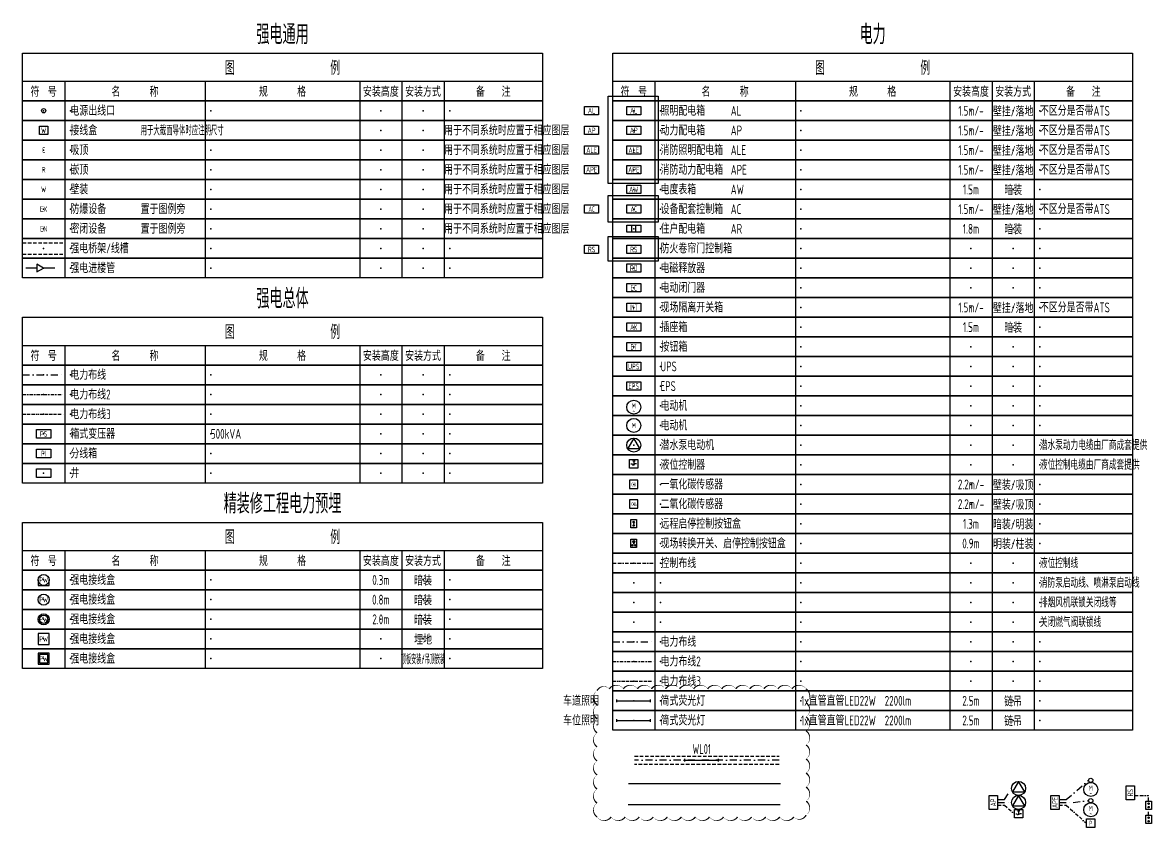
# Model space of a CAD drawing. Header units: millimetres. Extents: x -610917 to 349982, y -134386 to 298175.
# Drawn here: x -587118 to -546947, y -51167 to -22521 of the extents above; entities that cross this region are included whole.
import ezdxf
from ezdxf.enums import TextEntityAlignment as Align

# ---------------------------------------------------------------- set-up
doc = ezdxf.new("R2010")
doc.units = ezdxf.units.MM
doc.header["$LTSCALE"] = 500
doc.header["$MEASUREMENT"] = 0
for name, pattern in [('BORDER2', [0.875, 0.25, -0.125, 0.25, -0.125, 0, -0.125]), ('DASHDOT', [1, 0.5, -0.25, 0, -0.25]), ('DASHDOT2', [0.5, 0.25, -0.125, 0, -0.125]), ('DIVIDE2', [0.625, 0.25, -0.125, 0, -0.125, 0, -0.125]), ('HIDDEN', [0.375, 0.25, -0.125])]:
    doc.linetypes.add(name, pattern=pattern)
doc.layers.get('0').update_dxf_attribs({"linetype": 'CONTINUOUS'})
for name, color, linetype in [('E-BAS-DEVC', 3, 'CONTINUOUS'), ('E-CTRL-WIRE', 3, 'BORDER2'), ('E-FAS-DEVC', 3, 'CONTINUOUS'), ('E-LITE-LITE', 3, 'CONTINUOUS'), ('E-POWE-CMTB', 3, 'HIDDEN'), ('E-POWR-BUSH', 111, 'CONTINUOUS'), ('E-POWR-DEVC', 3, 'CONTINUOUS'), ('E-POWR-EQPM', 3, 'CONTINUOUS'), ('E-POWR-WELL', 41, 'CONTINUOUS'), ('E-POWR-WIRE', 4, 'DASHDOT'), ('E-POWR-WIRE2', 4, 'DASHDOT2'), ('E-POWR-WIRE3', 4, 'DIVIDE2'), ('E-UNIV-DIAG', 2, 'CONTINUOUS'), ('E-UNIV-EL', 140, 'CONTINUOUS'), ('E-UNIV-EL2', 40, 'HIDDEN'), ('E-UNIV-NOTE', 6, 'CONTINUOUS'), ('说明', 7, 'CONTINUOUS')]:
    doc.layers.add(name, color=color, linetype=linetype)
for name, color, linetype, plot in [('E-FAS-NUMB', 6, 'CONTINUOUS', False), ('E-LANE-CENTER', 2, 'CONTINUOUS', False), ('E-LITE-CENTER', 5, 'DASHDOT', False), ('E-LITE-CENTER-JOIN', 1, 'CONTINUOUS', False)]:
    doc.layers.add(name, color=color, linetype=linetype, plot=plot)
doc.styles.add('TH-STYLE3', font='tssdeng.shx', dxfattribs={"width": 0.7, "bigfont": 'tssdchn.shx'})

# ---------------------------------------------------------------- blocks, each defined once
blk = doc.blocks.new('E-BKTS2')
for p, q in [((0, 0), (185, 0)), ((0, -7), (0, 0)), ((185, 0), (185, -7)), ((185, -7), (0, -7))]:
    blk.add_line(p, q)
at = {"linetype": 'Continuous'}
for p, q in [((15, 0), (15, -7)), ((65, 0), (65, -7)), ((120, 0), (120, -7)), ((135, 0), (135, -7)), ((150, 0), (150, -7))]:
    blk.add_line(p, q, dxfattribs=at)
for p in [(7.5, -3.5), (17, -3.5), (67, -3.5), (127.5, -3.5), (142.5, -3.5), (152, -3.5)]:
    blk.add_point(p, dxfattribs=at)
blk = doc.blocks.new('E-BDB006-1')
for p, q in [((-0.75, -1.25), (-0.75, 1.25)), ((0.75, -1.25), (0.75, 1.25))]:
    blk.add_line(p, q)
blk.add_lwpolyline([(-2.5, -1.25), (-2.5, 1.25), (2.5, 1.25), (2.5, -1.25)], close=True)
blk = doc.blocks.new('E-BDB011')
blk.add_lwpolyline([(-2.5, -1.5), (-2.5, 1.5), (2.5, 1.5), (2.5, -1.5)], close=True)
at = {"layer": 'E-UNIV-EL', "style": 'TH-STYLE3', "width": 0.7}
blk.add_attdef('BOX', text='', height=2, dxfattribs=at).set_placement((0, 0), align=Align.MIDDLE)
blk = doc.blocks.new('E-BDB054')
blk.add_circle((0, 0), 2.5)
at = {"layer": 'E-UNIV-EL'}
blk.add_lwpolyline([(0, 2.5), (-2.17, -1.25), (2.17, -1.25)], close=True, dxfattribs=at)
blk = doc.blocks.new('E-BFAS23-3')
blk.add_lwpolyline([(-1.5, -1.5), (-1.5, 1.5), (1.5, 1.5), (1.5, -1.5)], close=True)
at = {"layer": 'E-UNIV-EL'}
for p, q in [((-1, 0), (-0.5, 0)), ((0, 0.71), (0, 0.51)), ((0, 0.41), (0, 0.26)), ((0, 0.16), (0, 0.01)), ((0.2, 1.08), (0.45, 1.08)), ((0, -0.09), (0, -0.29))]:
    blk.add_line(p, q, dxfattribs=at)
blk.add_lwpolyline([(1, 0), (0.5, 0), (-0.5, -0.58)], dxfattribs=at)
blk.add_lwpolyline([(0, 1.46, -0.533333), (0, 0.71, -0.533333)], format="xyb", close=True, dxfattribs=at)
blk = doc.blocks.new('E-BDB013')
blk.add_lwpolyline([(-2.5, -1.5), (-2.5, 1.5), (2.5, 1.5), (2.5, -1.5)], close=True)
at = {"layer": 'E-UNIV-EL', "style": 'TH-STYLE3', "width": 0.6}
blk.add_attdef('BOX', text='', height=2, rotation=360, dxfattribs=at).set_placement((0, 0), align=Align.MIDDLE)
blk = doc.blocks.new('E-BKTS1')
blk.add_line((0, -10), (185, -10))
at = {"linetype": 'Continuous'}
for p, q in [((15, -10), (15, -17)), ((65, -10), (65, -17)), ((120, -10), (120, -17)), ((135, -10), (135, -17)), ((150, -10), (150, -17))]:
    blk.add_line(p, q, dxfattribs=at)
blk.add_lwpolyline([(0, 0), (185, 0), (185, -17), (0, -17)], close=True)
at = {"layer": 'E-UNIV-NOTE', "style": 'TH-STYLE3', "width": 0.7}
for s, height, p in [('图                例', 5, (92.5, -5)), ('安装高度', 3.5, (127.5, -13.5)), ('安装方式', 3.5, (142.5, -13.5))]:
    blk.add_text(s, height=height, dxfattribs=at).set_placement(p, align=Align.MIDDLE)
at = {"layer": 'E-UNIV-NOTE', "linetype": 'Continuous', "style": 'TH-STYLE3', "width": 0.7}
for s, p in [('符  号', (7.5, -13.5)), ('名       称', (40, -13.5)), ('规       格', (92.5, -13.5)), ('备    注', (167.5, -13.5))]:
    blk.add_text(s, height=3.5, dxfattribs=at).set_placement(p, align=Align.MIDDLE)
blk = doc.blocks.new('E-BDB051')
blk.add_circle((0, 0), 2.5)
at = {"layer": 'E-UNIV-EL', "style": 'TH-STYLE3', "width": 0.7}
blk.add_text('M', height=1.8, dxfattribs=at).set_placement((0, 0), align=Align.MIDDLE)
blk = doc.blocks.new('E-BDB052')
blk.add_circle((0, 0), 2.5)
at = {"layer": 'E-UNIV-EL', "style": 'TH-STYLE3', "width": 0.7}
for s, p in [('M', (0, 0.5)), ('~', (0, -1.5))]:
    blk.add_text(s, height=1.8, dxfattribs=at).set_placement(p, align=Align.MIDDLE)
blk = doc.blocks.new('E-BCABLE01')
for p, q in [((0, 0), (2, 0)), ((3.2, 0), (5.2, 0))]:
    blk.add_line(p, q)
blk.add_lwpolyline([(3.2, -0.69), (3.2, 0.69), (2, 0)], close=True)
blk = doc.blocks.new('E-BT04')
blk.add_lwpolyline([(-2.5, -1.5), (-2.5, 1.5), (2.5, 1.5), (2.5, -1.5)], close=True)
at = {"layer": 'E-UNIV-EL', "style": 'TH-STYLE3', "width": 0.7}
blk.add_attdef('BOX', text='', height=2, dxfattribs=at).set_placement((0, 0), align=Align.MIDDLE)
blk = doc.blocks.new('E-BT03')
blk.add_lwpolyline([(-2.5, -1.5), (-2.5, 1.5), (2.5, 1.5), (2.5, -1.5)], close=True)
at = {"layer": 'E-UNIV-EL', "style": 'TH-STYLE3', "width": 0.7}
blk.add_attdef('BOX', text='', height=2, dxfattribs=at).set_placement((0, 0), align=Align.MIDDLE)
blk = doc.blocks.new('E-BPOWR90')
blk.add_lwpolyline([(-2, 0), (-2, -2), (2, -2), (2, 0)])
blk.add_circle((0, 0), 2)
at = {"layer": 'E-UNIV-EL', "style": 'TH-STYLE3', "width": 0.7}
blk.add_attdef('SOCKET', text='', height=2, dxfattribs=at).set_placement((0, 0), align=Align.MIDDLE)
blk = doc.blocks.new('E-BPOWR91')
blk.add_circle((0, 0), 2)
at = {"layer": 'E-UNIV-EL', "style": 'TH-STYLE3', "width": 0.7}
blk.add_attdef('SOCKET', text='', height=2, dxfattribs=at).set_placement((0, 0), align=Align.MIDDLE)
blk = doc.blocks.new('E-BPOWR91-1')
blk.add_circle((0, 0), 2)
at = {"layer": 'E-UNIV-EL'}
blk.add_circle((0, 0), 1.5, dxfattribs=at)
at = {"layer": 'E-UNIV-EL', "style": 'TH-STYLE3', "width": 0.7}
blk.add_attdef('SOCKET', text='', height=2, dxfattribs=at).set_placement((0, 0), align=Align.MIDDLE)
blk = doc.blocks.new('E-BTELE91-2')
blk.add_lwpolyline([(-2, 2), (-2, -2), (2, -2), (2, 2)], close=True)
at = {"layer": 'E-UNIV-EL', "style": 'TH-STYLE3', "width": 0.6}
blk.add_attdef('SOCKET', text='', height=2, dxfattribs=at).set_placement((0, 0), align=Align.MIDDLE)
blk = doc.blocks.new('E-BPOWR91-3')
blk.add_lwpolyline([(-2, 2), (-2, -2), (2, -2), (2, 2)], close=True)
at = {"layer": 'E-UNIV-EL'}
blk.add_lwpolyline([(-1.5, 1.5), (-1.5, -1.5), (1.5, -1.5), (1.5, 1.5)], close=True, dxfattribs=at)
at = {"layer": 'E-UNIV-EL', "style": 'TH-STYLE3', "width": 0.7}
blk.add_attdef('SOCKET', text='', height=2, dxfattribs=at).set_placement((0, 0), align=Align.MIDDLE)
blk = doc.blocks.new('E-BDB001')
blk.add_lwpolyline([(-2.5, -1.5), (-2.5, 1.5), (2.5, 1.5), (2.5, -1.5)], close=True)
at = {"layer": 'E-UNIV-EL', "style": 'TH-STYLE3', "width": 0.7}
blk.add_attdef('BOX', text='', height=2, dxfattribs=at).set_placement((0, 0), align=Align.MIDDLE)
blk = doc.blocks.new('E-BDB003')
blk.add_lwpolyline([(-2.5, -1.5), (-2.5, 1.5), (2.5, 1.5), (2.5, -1.5)], close=True)
at = {"layer": 'E-UNIV-EL', "style": 'TH-STYLE3', "width": 0.7}
blk.add_attdef('BOX', text='', height=2, dxfattribs=at).set_placement((0, 0), align=Align.MIDDLE)
blk = doc.blocks.new('E-BDB004')
blk.add_lwpolyline([(-2.5, -1.5), (-2.5, 1.5), (2.5, 1.5), (2.5, -1.5)], close=True)
at = {"layer": 'E-UNIV-EL', "style": 'TH-STYLE3', "width": 0.7}
blk.add_attdef('BOX', text='', height=2, dxfattribs=at).set_placement((0, 0), align=Align.MIDDLE)
blk = doc.blocks.new('E-BDB012')
blk.add_lwpolyline([(-2.5, -1.5), (-2.5, 1.5), (2.5, 1.5), (2.5, -1.5)], close=True)
at = {"layer": 'E-UNIV-EL', "style": 'TH-STYLE3', "width": 0.6}
blk.add_attdef('BOX', text='', height=2, dxfattribs=at).set_placement((0, 0), align=Align.MIDDLE)
blk = doc.blocks.new('E-BDB015')
blk.add_lwpolyline([(-2.5, -1.5), (-2.5, 1.5), (2.5, 1.5), (2.5, -1.5)], close=True)
at = {"layer": 'E-UNIV-EL', "style": 'TH-STYLE3', "width": 0.6}
blk.add_attdef('BOX', text='', height=2, rotation=360, dxfattribs=at).set_placement((0, 0), align=Align.MIDDLE)
blk = doc.blocks.new('E-BFAS810')
blk.add_lwpolyline([(-2.5, -1.5), (-2.5, 1.5), (2.5, 1.5), (2.5, -1.5)], close=True)
at = {"layer": 'E-UNIV-EL', "style": 'TH-STYLE3', "width": 0.7}
blk.add_attdef('BOX', text='', height=2, dxfattribs=at).set_placement((0, 0), align=Align.MIDDLE)
blk = doc.blocks.new('E-BDB016')
blk.add_lwpolyline([(-2.5, -1.5), (-2.5, 1.5), (2.5, 1.5), (2.5, -1.5)], close=True)
at = {"layer": 'E-UNIV-EL', "style": 'TH-STYLE3', "width": 0.6}
blk.add_attdef('BOX', text='', height=2, rotation=360, dxfattribs=at).set_placement((0, 0), align=Align.MIDDLE)
blk = doc.blocks.new('E-BDB041')
blk.add_lwpolyline([(-2.5, -1.5), (-2.5, 1.5), (2.5, 1.5), (2.5, -1.5)], close=True)
at = {"layer": 'E-UNIV-EL', "style": 'TH-STYLE3', "width": 0.7}
blk.add_attdef('BOX', text='', height=2, dxfattribs=at).set_placement((0, 0), align=Align.MIDDLE)
blk = doc.blocks.new('E-BDB042')
blk.add_lwpolyline([(-2.5, -1.5), (-2.5, 1.5), (2.5, 1.5), (2.5, -1.5)], close=True)
at = {"layer": 'E-UNIV-EL', "style": 'TH-STYLE3', "width": 0.7}
blk.add_attdef('BOX', text='', height=2, dxfattribs=at).set_placement((0, 0), align=Align.MIDDLE)
blk = doc.blocks.new('E-BS001')
blk.add_lwpolyline([(-1.5, -1.5), (-1.5, 1.5), (1.5, 1.5), (1.5, -1.5)], close=True)
at = {"layer": 'E-UNIV-EL', "style": 'TH-STYLE3', "width": 0.7}
blk.add_attdef('SOCKET', text='', height=2, dxfattribs=at).set_placement((0, 0), align=Align.MIDDLE)
blk = doc.blocks.new('E-BFAS620')
blk.add_lwpolyline([(-1.5, -1.5), (-1.5, 1.5), (1.5, 1.5), (1.5, -1.5)], close=True)
at = {"layer": 'E-UNIV-EL', "style": 'TH-STYLE3', "width": 0.7}
blk.add_attdef('F', text='', height=1.7, dxfattribs=at).set_placement((0, 0), align=Align.MIDDLE)
blk = doc.blocks.new('E-BFAS820')
blk.add_lwpolyline([(-2.5, -1.5), (-2.5, 1.5), (2.5, 1.5), (2.5, -1.5)], close=True)
at = {"layer": 'E-UNIV-EL', "style": 'TH-STYLE3', "width": 0.6}
blk.add_attdef('BOX', text='', height=2, dxfattribs=at).set_placement((0, 0), align=Align.MIDDLE)
blk = doc.blocks.new('E-BFAS821')
blk.add_lwpolyline([(-2.5, -1.5), (-2.5, 1.5), (2.5, 1.5), (2.5, -1.5)], close=True)
at = {"layer": 'E-UNIV-EL', "style": 'TH-STYLE3', "width": 0.7}
blk.add_attdef('BOX', text='', height=2, dxfattribs=at).set_placement((0, 0), align=Align.MIDDLE)
blk = doc.blocks.new('E-BFAS630')
blk.add_lwpolyline([(-1.5, -1.5), (-1.5, 1.5), (1.5, 1.5), (1.5, -1.5)], close=True)
at = {"layer": 'E-UNIV-EL'}
for p, q in [((-1, 0), (-0.5, 0)), ((0, 0.71), (0, 0.51)), ((0, 0.41), (0, 0.26)), ((0, 0.16), (0, 0.01)), ((0.2, 1.08), (0.45, 1.08)), ((0, -0.09), (0, -0.29))]:
    blk.add_line(p, q, dxfattribs=at)
blk.add_lwpolyline([(1, 0), (0.5, 0), (-0.5, -0.58)], dxfattribs=at)
blk.add_lwpolyline([(0, 1.46, -0.533333), (0, 0.71, -0.533333)], format="xyb", close=True, dxfattribs=at)
blk = doc.blocks.new('E-BEMS030')
blk.add_lwpolyline([(-1.5, -1.5), (1.5, -1.5), (1.5, 1.5), (-1.5, 1.5)], close=True)
at = {"layer": 'E-UNIV-EL', "style": 'TH-STYLE3', "width": 0.7}
blk.add_attdef('F', text='', height=1.3, dxfattribs=at).set_placement((0, 0), align=Align.MIDDLE)
blk = doc.blocks.new('E-BEMS031')
blk.add_lwpolyline([(-1.5, -1.5), (1.5, -1.5), (1.5, 1.5), (-1.5, 1.5)], close=True)
at = {"layer": 'E-UNIV-EL', "style": 'TH-STYLE3', "width": 0.7}
for tag, height, p in [('F', 1.3, (0, 0)), ('F2', 0.65, (1.08625, -0.3125))]:
    blk.add_attdef(tag, text='', height=height, dxfattribs=at).set_placement(p, align=Align.MIDDLE)
blk = doc.blocks.new('E-BSW121')
blk.add_lwpolyline([(-1, -1.5), (-1, 1.5), (1, 1.5), (1, -1.5)], close=True)
at = {"layer": 'E-UNIV-EL'}
for centre in [(0, 0.625), (0, -0.625)]:
    blk.add_circle(centre, 0.25, dxfattribs=at)
blk = doc.blocks.new('E-BSW122')
blk.add_lwpolyline([(-1, -1.5), (-1, 1.5), (1, 1.5), (1, -1.5)], close=True)
at = {"layer": 'E-UNIV-EL'}
blk.add_line((0, 1), (0, 0.25), dxfattribs=at)
for centre, radius in [((0, 0.625), 0.375), ((-0.5, -0.625), 0.25), ((0.5, -0.625), 0.25)]:
    blk.add_circle(centre, radius, dxfattribs=at)
blk = doc.blocks.new('E-BL001-1')
for p, q in [((-6, -0.5), (-6, 0.5)), ((-6, 0), (6, 0)), ((6, -0.5), (6, 0.5))]:
    blk.add_line(p, q)
blk = doc.blocks.new('E-BL001-2')
for p, q in [((-6, -0.5), (-6, 0.5)), ((-6, 0), (6, 0)), ((6, -0.5), (6, 0.5))]:
    blk.add_line(p, q)

msp = doc.modelspace()

# ---------------------------------------------------------------- linework, layer by layer
at = {"layer": 'E-CTRL-WIRE'}
for p, q in [((-566118, -41760), (-564618, -41760)), ((-547547, -50033), (-547047, -50033)), ((-547047, -50233), (-547047, -50033)), ((-552424, -50378), (-552174, -50378)), ((-552174, -50378), (-551824, -50678)), ((-550231, -50378), (-549981, -50378)), ((-549981, -50378), (-549256, -51017)), ((-547047, -50733), (-547047, -50533))]:
    msp.add_line(p, q, dxfattribs=at)
at = {"layer": 'E-FAS-NUMB', "color": 1}
for points in [[(-566284, -25143), (-564506, -25143), (-564506, -28253), (-566284, -28253)], [(-566284, -28681), (-564506, -28681), (-564506, -29629), (-566284, -29629)], [(-566284, -30134), (-564506, -30134), (-564506, -31009), (-566284, -31009)]]:
    msp.add_lwpolyline(points, close=True, dxfattribs=at)
at = {"layer": 'E-LANE-CENTER'}
msp.add_lwpolyline([(-565551, -49602), (-560143, -49602)], dxfattribs=at)
at = {"layer": 'E-LITE-CENTER'}
msp.add_line((-560198, -48776), (-565341, -48776), dxfattribs=at)
at = {"layer": 'E-LITE-CENTER-JOIN'}
msp.add_lwpolyline([(-565564, -50354), (-560155, -50354)], dxfattribs=at)
at = {"layer": 'E-POWE-CMTB'}
for p, q in [((-587118, -30360), (-585618, -30360)), ((-587118, -30760), (-585618, -30760))]:
    msp.add_line(p, q, dxfattribs=at)
at = {"layer": 'E-POWR-DEVC'}
for centre in [(-586368, -25660), (-549106, -49491), (-549106, -50214)]:
    msp.add_circle(centre, 75, dxfattribs=at)
at = {"layer": 'E-POWR-WELL'}
msp.add_lwpolyline([(-586618, -38710), (-586618, -38410), (-586118, -38410), (-586118, -38710)], close=True, dxfattribs=at)
at = {"layer": 'E-POWR-WIRE'}
for p, q in [((-587118, -35060), (-585618, -35060)), ((-566118, -44560), (-564618, -44560)), ((-552174, -50178), (-551924, -49778)), ((-549981, -50178), (-549181, -49491)), ((-552424, -50178), (-552174, -50178)), ((-550231, -50178), (-549981, -50178)), ((-552424, -50278), (-551924, -50278)), ((-550231, -50278), (-549731, -50278)), ((-549731, -50278), (-549181, -50214))]:
    msp.add_line(p, q, dxfattribs=at)
at = {"layer": 'E-POWR-WIRE2'}
for p, q in [((-587118, -35760), (-585618, -35760)), ((-566118, -45260), (-564618, -45260))]:
    msp.add_line(p, q, dxfattribs=at)
at = {"layer": 'E-POWR-WIRE3'}
for p, q in [((-587118, -36460), (-585618, -36460)), ((-566118, -45960), (-564618, -45960))]:
    msp.add_line(p, q, dxfattribs=at)
at = {"layer": 'E-UNIV-EL2'}
for p, q in [((-565341, -48626), (-560198, -48626)), ((-560198, -48926), (-565341, -48926))]:
    msp.add_line(p, q, dxfattribs=at)
at = {"layer": '说明', "color": 7, "true_color": 0xffffff}
msp.add_lwpolyline([(-566674, -50794, 0, 50, 0.520567), (-566174, -50794, 0, 50, 0.520567), (-565674, -50794, 0, 50, 0.520567), (-565174, -50794, 0, 50, 0.520567), (-564674, -50794, 0, 50, 0.520567), (-564174, -50794, 0, 50, 0.520567), (-563674, -50794, 0, 50, 0.520567), (-563174, -50794, 0, 50, 0.520567), (-562674, -50794, 0, 50, 0.520567), (-562174, -50794, 0, 50, 0.520567), (-561674, -50794, 0, 50, 0.520567), (-561174, -50794, 0, 50, 0.520567), (-560674, -50794, 0, 50, 0.520567), (-560174, -50794, 0, 50, 0.520567), (-559674, -50794, 0, 50, 0.520567), (-559236, -50732, 0, 50, 0.520567), (-559236, -50232, 0, 50, 0.520567), (-559236, -49732, 0, 50, 0.520567), (-559236, -49232, 0, 50, 0.520567), (-559236, -48732, 0, 50, 0.520567), (-559236, -48232, 0, 50, 0.520567), (-559236, -47732, 0, 50, 0.520567), (-559236, -47232, 0, 50, 0.520567), (-559236, -46732, 0, 50, 0.520567), (-559239, -46235, 0, 50, 0.520567), (-559739, -46235, 0, 50, 0.520567), (-560239, -46235, 0, 50, 0.520567), (-560739, -46235, 0, 50, 0.520567), (-561239, -46235, 0, 50, 0.520567), (-561739, -46235, 0, 50, 0.520567), (-562239, -46235, 0, 50, 0.520567), (-562739, -46235, 0, 50, 0.520567), (-563239, -46235, 0, 50, 0.520567), (-563739, -46235, 0, 50, 0.520567), (-564239, -46235, 0, 50, 0.520567), (-564739, -46235, 0, 50, 0.520567), (-565239, -46235, 0, 50, 0.520567), (-565739, -46235, 0, 50, 0.520567), (-566239, -46235, 0, 50, 0.520567), (-566674, -46300, 0, 50, 0.520567), (-566674, -46800, 0, 50, 0.520567), (-566674, -47300, 0, 50, 0.520567), (-566674, -47800, 0, 50, 0.520567), (-566674, -48300, 0, 50, 0.520567), (-566674, -48800, 0, 50, 0.520567), (-566674, -49300, 0, 50, 0.520567), (-566674, -49800, 0, 50, 0.520567), (-566674, -50300, 0, 50, 0.520567)], format="xyseb", close=True, dxfattribs=at)

# ---------------------------------------------------------------- block references
at = {"layer": 'E-BAS-DEVC', "xscale": 100, "yscale": 100, "zscale": 100}
for name, p, values in [('E-BEMS030', (-565368, -38960), {'F': 'CO'}), ('E-BEMS031', (-565368, -39660), {'F': 'CO', 'F2': '2'})]:
    msp.add_blockref(name, p, dxfattribs=at).add_auto_attribs(values)
for name, p in [('E-BSW121', (-565368, -40360)), ('E-BSW122', (-565368, -41060)), ('E-BSW121', (-547047, -50383)), ('E-BSW121', (-547047, -50883))]:
    msp.add_blockref(name, p, dxfattribs=at)
at = {"layer": 'E-FAS-DEVC', "xscale": 100, "yscale": 100, "zscale": 100}
msp.add_blockref('E-BFAS630', (-565368, -38225), dxfattribs=at)
at = {"layer": 'E-FAS-DEVC', "xscale": 100, "yscale": 100, "zscale": 100, "rotation": 90}
msp.add_blockref('E-BFAS810', (-547697, -49933), dxfattribs=at).add_auto_attribs({'BOX': 'RS'})
at = {"layer": 'E-FAS-DEVC', "xscale": 100, "yscale": 100, "zscale": 100}
msp.add_blockref('E-BFAS620', (-549106, -51017), dxfattribs=at).add_auto_attribs({'F': 'P'})
at = {"layer": 'E-LITE-LITE', "xscale": 100, "yscale": 100, "zscale": 100}
for name, p in [('E-BL001-1', (-565368, -46660)), ('E-BL001-2', (-565368, -47360)), ('E-BL001-1', (-562950, -48776))]:
    msp.add_blockref(name, p, dxfattribs=at)
at = {"layer": 'E-POWR-BUSH', "xscale": 200, "yscale": 200, "zscale": 200, "rotation": 180}
msp.add_blockref('E-BCABLE01', (-585968, -31260), dxfattribs=at)
at = {"layer": 'E-POWR-DEVC', "xscale": 100, "yscale": 100, "zscale": 100}
for name, p, values in [('E-BS001', (-586368, -26360), {'SOCKET': 'W'}), ('E-BPOWR90', (-586368, -42360), {'SOCKET': 'PW'}), ('E-BPOWR91', (-586368, -43060), {'SOCKET': 'PW'}), ('E-BPOWR91-1', (-586368, -43760), {'SOCKET': 'PW'}), ('E-BPOWR91-3', (-586368, -45160), {'SOCKET': 'PW'})]:
    msp.add_blockref(name, p, dxfattribs=at).add_auto_attribs(values)
at = {"layer": 'E-POWR-DEVC'}
ref = msp.add_blockref('E-BTELE91-2', (-586368, -44460), dxfattribs=dict(at, xscale=100, yscale=100, zscale=100))
ref.add_attrib('SOCKET', 'PW', dxfattribs={"layer": 'E-UNIV-EL', "height": 200, "style": 'TH-STYLE3', "width": 0.7}).set_placement((-586368, -44460), align=Align.MIDDLE)
at = {"layer": 'E-POWR-EQPM', "xscale": 100, "yscale": 100, "zscale": 100}
for name, p, values in [('E-BDB001', (-566868, -25660), {'BOX': 'AL'}), ('E-BDB001', (-565368, -25660), {'BOX': 'AL'}), ('E-BDB001', (-566868, -26360), {'BOX': 'AP'}), ('E-BDB001', (-565368, -26360), {'BOX': 'AP'}), ('E-BDB003', (-566868, -27060), {'BOX': 'ALE'}), ('E-BDB003', (-565368, -27060), {'BOX': 'ALE'}), ('E-BDB004', (-566868, -27760), {'BOX': 'APE'}), ('E-BDB004', (-565368, -27760), {'BOX': 'APE'}), ('E-BDB011', (-565368, -28460), {'BOX': 'AW'}), ('E-BDB012', (-566868, -29160), {'BOX': 'AC'}), ('E-BDB012', (-565368, -29160), {'BOX': 'AC'}), ('E-BFAS810', (-566868, -30596), {'BOX': 'RS'}), ('E-BFAS810', (-565368, -30596), {'BOX': 'RS'}), ('E-BFAS821', (-565368, -31960), {'BOX': 'EC'}), ('E-BDB015', (-565368, -32660), {'BOX': 'INT'}), ('E-BDB013', (-565368, -33360), {'BOX': 'AX'}), ('E-BDB016', (-565368, -34060), {'BOX': 'BT'}), ('E-BDB041', (-565368, -34760), {'BOX': 'UPS'}), ('E-BDB042', (-565368, -35460), {'BOX': 'EPS'}), ('E-BT03', (-586368, -37160), {'BOX': 'PS'}), ('E-BT04', (-586368, -37860), {'BOX': 'PI'})]:
    msp.add_blockref(name, p, dxfattribs=at).add_auto_attribs(values)
for name, p in [('E-BDB006-1', (-565368, -29860)), ('E-BDB052', (-565368, -36210)), ('E-BDB051', (-565368, -36860)), ('E-BDB054', (-565368, -37560)), ('E-BDB054', (-551674, -49778)), ('E-BDB052', (-549106, -49816)), ('E-BDB054', (-551674, -50278)), ('E-BFAS23-3', (-551674, -50678)), ('E-BDB052', (-549106, -50539))]:
    msp.add_blockref(name, p, dxfattribs=at)
at = {"layer": 'E-POWR-EQPM'}
ref = msp.add_blockref('E-BFAS820', (-565368, -31260), dxfattribs=dict(at, xscale=100, yscale=100, zscale=100))
ref.add_attrib('BOX', 'RD', dxfattribs={"layer": 'E-UNIV-EL', "height": 200, "style": 'TH-STYLE3', "width": 0.7}).set_placement((-565368, -31260), align=Align.MIDDLE)
at = {"layer": 'E-POWR-EQPM', "xscale": 100, "yscale": 100, "zscale": 100, "rotation": 90}
for name, p, values in [('E-BDB001', (-552574, -50278), {'BOX': 'AP'}), ('E-BDB004', (-550381, -50278), {'BOX': 'APE'})]:
    msp.add_blockref(name, p, dxfattribs=at).add_auto_attribs(values)
at = {"layer": 'E-UNIV-DIAG', "xscale": 100, "yscale": 100, "zscale": 100}
for name, p in [('E-BKTS1', (-587118, -23610)), ('E-BKTS1', (-566118, -23610)), ('E-BKTS2', (-587118, -25310)), ('E-BKTS2', (-566118, -25310)), ('E-BKTS2', (-587118, -26010)), ('E-BKTS2', (-566118, -26010)), ('E-BKTS2', (-587118, -26710)), ('E-BKTS2', (-566118, -26710)), ('E-BKTS2', (-587118, -27410)), ('E-BKTS2', (-566118, -27410)), ('E-BKTS2', (-587118, -28110)), ('E-BKTS2', (-566118, -28110)), ('E-BKTS2', (-587118, -28810)), ('E-BKTS2', (-566118, -28810)), ('E-BKTS2', (-587118, -29510)), ('E-BKTS2', (-566118, -29510)), ('E-BKTS2', (-587118, -30210)), ('E-BKTS2', (-566118, -30210)), ('E-BKTS2', (-587118, -30910)), ('E-BKTS2', (-566118, -30910)), ('E-BKTS2', (-566118, -31610)), ('E-BKTS2', (-566118, -32310)), ('E-BKTS1', (-587118, -33010)), ('E-BKTS2', (-566118, -33010)), ('E-BKTS2', (-566118, -33710)), ('E-BKTS2', (-566118, -34410)), ('E-BKTS2', (-587118, -34710)), ('E-BKTS2', (-566118, -35110)), ('E-BKTS2', (-587118, -35410)), ('E-BKTS2', (-587118, -36110)), ('E-BKTS2', (-566118, -35810)), ('E-BKTS2', (-566118, -36510)), ('E-BKTS2', (-587118, -36810)), ('E-BKTS2', (-566118, -37210)), ('E-BKTS2', (-587118, -37510)), ('E-BKTS2', (-566118, -37910)), ('E-BKTS2', (-587118, -38210)), ('E-BKTS2', (-566118, -38610)), ('E-BKTS2', (-566118, -39310)), ('E-BKTS2', (-566118, -40010)), ('E-BKTS1', (-587118, -40310)), ('E-BKTS2', (-566118, -40710)), ('E-BKTS2', (-566118, -41410)), ('E-BKTS2', (-587118, -42010)), ('E-BKTS2', (-566118, -42110)), ('E-BKTS2', (-587118, -42710)), ('E-BKTS2', (-566118, -42810)), ('E-BKTS2', (-587118, -43410)), ('E-BKTS2', (-566118, -43510)), ('E-BKTS2', (-587118, -44110)), ('E-BKTS2', (-566118, -44210)), ('E-BKTS2', (-587118, -44810)), ('E-BKTS2', (-566118, -44910)), ('E-BKTS2', (-566118, -45610)), ('E-BKTS2', (-566118, -46310)), ('E-BKTS2', (-566118, -47010))]:
    msp.add_blockref(name, p, dxfattribs=at)

# ---------------------------------------------------------------- texts
at = {"layer": 'E-LITE-LITE', "style": 'TH-STYLE3', "width": 0.7}
for s, p in [('C', (-586368, -27060)), ('R', (-586368, -27760)), ('W', (-586368, -28460))]:
    msp.add_text(s, height=200, dxfattribs=at).set_placement(p, align=Align.MIDDLE)
at = {"layer": 'E-POWR-DEVC', "style": 'TH-STYLE3', "width": 0.7}
for s, p in [('EX', (-586368, -29160)), ('EN', (-586368, -29860))]:
    msp.add_text(s, height=200, dxfattribs=at).set_placement(p, align=Align.MIDDLE)
at = {"layer": 'E-UNIV-NOTE', "style": 'TH-STYLE3'}
for s, height, width, p in [('强电通用', 700, 0.7, (-577868, -22910)), ('电力', 700, 0.7, (-556868, -22910)), ('1.5m/-', 350, 0.7, (-553368, -25660)), ('壁挂/落地', 350, 0.7, (-551868, -25660)), ('1.5m/-', 350, 0.7, (-553368, -26360)), ('壁挂/落地', 350, 0.7, (-551868, -26360)), ('1.5m/-', 350, 0.7, (-553368, -27060)), ('壁挂/落地', 350, 0.7, (-551868, -27060)), ('1.5m/-', 350, 0.7, (-553368, -27760)), ('壁挂/落地', 350, 0.7, (-551868, -27760)), ('1.5m', 350, 0.7, (-553368, -28460)), ('暗装', 350, 0.7, (-551868, -28460)), ('1.5m/-', 350, 0.7, (-553368, -29160)), ('壁挂/落地', 350, 0.7, (-551868, -29160)), ('1.8m', 350, 0.7, (-553368, -29860)), ('暗装', 350, 0.7, (-551868, -29860)), ('强电总体', 700, 0.7, (-577868, -32310)), ('1.5m/-', 350, 0.7, (-553368, -32660)), ('壁挂/落地', 350, 0.7, (-551868, -32660)), ('1.5m', 350, 0.7, (-553368, -33360)), ('暗装', 350, 0.7, (-551868, -33360)), ('2.2m/-', 350, 0.7, (-553368, -38960)), ('壁装/吸顶', 350, 0.7, (-551868, -38960)), ('精装修工程电力预埋', 700, 0.7, (-577868, -39610)), ('2.2m/-', 350, 0.7, (-553368, -39660)), ('壁装/吸顶', 350, 0.7, (-551868, -39660)), ('暗装/明装', 350, 0.7, (-551868, -40360)), ('1.3m', 350, 0.7, (-553368, -40360)), ('0.9m', 350, 0.7, (-553368, -41060)), ('明装/柱装', 350, 0.7, (-551868, -41060)), ('暗装', 350, 0.7, (-572868, -42360)), ('0.3m', 350, 0.7, (-574368, -42360)), ('0.8m', 350, 0.7, (-574368, -43060)), ('暗装', 350, 0.7, (-572868, -43060)), ('2.0m', 350, 0.7, (-574368, -43760)), ('暗装', 350, 0.7, (-572868, -43760)), ('埋地', 350, 0.7, (-572868, -44460)), ('顶板安装/吊顶嵌装', 350, 0.4, (-572868, -45160))]:
    msp.add_text(s, height=height, dxfattribs=dict(at, width=width)).set_placement(p, align=Align.MIDDLE)
at = {"layer": 'E-UNIV-NOTE', "style": 'TH-STYLE3', "width": 0.7}
for s, p in [('电源出线口', (-585418, -25660)), ('照明配电箱', (-564418, -25660)), ('AL', (-561918, -25660)), ('接线盒', (-585418, -26360)), ('动力配电箱', (-564418, -26360)), ('AP', (-561918, -26360)), ('吸顶', (-585418, -27060)), ('消防照明配电箱', (-564418, -27060)), ('ALE', (-561918, -27060)), ('嵌顶', (-585418, -27760)), ('消防动力配电箱', (-564418, -27760)), ('APE', (-561918, -27760)), ('壁装', (-585418, -28460)), ('电度表箱', (-564418, -28460)), ('AW', (-561918, -28460)), ('防爆设备', (-585418, -29160)), ('设备配套控制箱', (-564418, -29160)), ('AC', (-561918, -29160)), ('密闭设备', (-585418, -29860)), ('住户配电箱', (-564418, -29860)), ('AR', (-561918, -29860)), ('强电桥架/线槽', (-585418, -30560)), ('强电进楼管', (-585418, -31260)), ('电磁释放器', (-564418, -31260)), ('电动闭门器', (-564418, -31960)), ('现场隔离开关箱', (-564418, -32660)), ('插座箱', (-564418, -33360)), ('按钮箱', (-564418, -34060)), ('电力布线', (-585418, -35060)), ('UPS', (-564418, -34760)), ('EPS', (-564418, -35460)), ('电力布线2', (-585418, -35760)), ('电动机', (-564418, -36160)), ('电力布线3', (-585418, -36460)), ('箱式变压器', (-585418, -37160)), ('电动机', (-564418, -36860)), ('500kVA', (-580418, -37160)), ('潜水泵电动机', (-564418, -37560)), ('分线箱', (-585418, -37860)), ('液位控制器', (-564418, -38260)), ('井', (-585418, -38560)), ('一氧化碳传感器', (-564418, -38960)), ('二氧化碳传感器', (-564418, -39660)), ('远程启停控制按钮盒', (-564418, -40360)), ('现场转换开关、启停控制按钮盒', (-564418, -41060)), ('控制布线', (-564418, -41760)), ('电力布线', (-564418, -44560)), ('电力布线2', (-564418, -45260)), ('电力布线3', (-564418, -45960))]:
    msp.add_text(s, height=350, dxfattribs=at).set_placement(p, align=Align.MIDDLE_LEFT)
at = {"layer": 'E-UNIV-NOTE', "color": 1, "style": 'TH-STYLE3'}
for s, width, p in [('不区分是否带ATS', 0.7, (-550918, -25660)), ('用于大截面导体时应注明尺寸', 0.5, (-582918, -26360)), ('用于不同系统时应置于相应图层', 0.7, (-572118, -26360)), ('不区分是否带ATS', 0.7, (-550918, -26360)), ('用于不同系统时应置于相应图层', 0.7, (-572118, -27060)), ('不区分是否带ATS', 0.7, (-550918, -27060)), ('用于不同系统时应置于相应图层', 0.7, (-572118, -27760)), ('不区分是否带ATS', 0.7, (-550918, -27760)), ('用于不同系统时应置于相应图层', 0.7, (-572118, -28460)), ('置于图例旁', 0.7, (-582918, -29160)), ('用于不同系统时应置于相应图层', 0.7, (-572118, -29160)), ('不区分是否带ATS', 0.7, (-550918, -29160)), ('置于图例旁', 0.7, (-582918, -29860)), ('用于不同系统时应置于相应图层', 0.7, (-572118, -29860)), ('不区分是否带ATS', 0.7, (-550918, -32660)), ('潜水泵动力电缆由厂商成套提供', 0.6, (-550918, -37560)), ('液位控制电缆由厂商成套提供', 0.6, (-550918, -38260)), ('液位控制线', 0.6, (-550918, -41760)), ('消防泵启动线、喷淋泵启动线', 0.6, (-550918, -42460)), ('排烟风机联锁关闭线等', 0.6, (-550918, -43160)), ('关闭燃气阀联锁线', 0.6, (-550918, -43860))]:
    msp.add_text(s, height=350, dxfattribs=dict(at, width=width)).set_placement(p, align=Align.MIDDLE_LEFT)
at = {"layer": 'E-UNIV-NOTE', "linetype": 'Continuous', "style": 'TH-STYLE3', "width": 0.7}
for s, p in [('防火卷帘门控制箱', (-564418, -30560)), ('强电接线盒', (-585418, -42360)), ('强电接线盒', (-585418, -43060)), ('强电接线盒', (-585418, -43760)), ('强电接线盒', (-585418, -44460)), ('强电接线盒', (-585418, -45160)), ('车道照明', (-567882, -46660)), ('简式荧光灯', (-564418, -46660)), ('1x直管直管LED22W', (-559418, -46660)), ('2200lm', (-556440, -46660)), ('车位照明', (-567882, -47360)), ('简式荧光灯', (-564418, -47360)), ('1x直管直管LED22W', (-559418, -47360)), ('2200lm', (-556440, -47360))]:
    msp.add_text(s, height=350, dxfattribs=at).set_placement(p, align=Align.MIDDLE_LEFT)
for s, p in [('2.5m', (-553368, -46660)), ('链吊', (-551868, -46660)), ('2.5m', (-553368, -47360)), ('链吊', (-551868, -47360))]:
    msp.add_text(s, height=350, dxfattribs=at).set_placement(p, align=Align.MIDDLE)
at = {"layer": 'E-UNIV-NOTE', "color": 6, "style": 'TH-STYLE3', "width": 0.65}
msp.add_text('WL01', height=350, rotation=360, dxfattribs=at).set_placement((-562950, -48376), align=Align.MIDDLE_CENTER)

doc.saveas('drawing.dxf')
